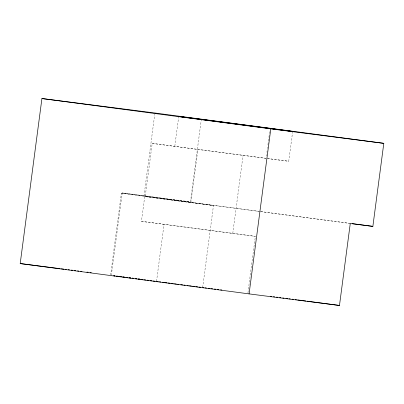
<?xml version="1.0" encoding="UTF-8"?>
<svg xmlns="http://www.w3.org/2000/svg" width="404" height="404" viewBox="0 0 404 404"><rect width="100%" height="100%" fill="white"/><g stroke="black" fill="none" stroke-linecap="round" stroke-linejoin="round"><path stroke-width="0.3" stroke-dasharray="2.02 1.52" d="M110.6 275.134L121.397 193.152L349.728 223.316M111.337 275.432L122.2 192.92L190.466 201.869L201.328 119.357M143.996 196.051L154.762 114.251M247.955 292.708L255.368 236.365L141.435 221.367L144.799 195.814M202.672 287.537L213.463 205.56L145.198 196.612L152.202 143.38L266.14 158.378M156.54 281.224L164.039 224.26L255.368 236.365M145.198 196.612L167.796 199.505L167.867 198.975L190.466 201.869M174.806 146.273L178.73 116.463M190.865 202.667L197.869 149.429L288.739 161.272L292.663 131.462M232.77 233.472L243.072 155.217M266.463 155.893L266.63 154.651M266.953 152.167L267.12 150.924M267.448 148.44L267.61 147.197M267.938 144.713L268.347 141.607M268.428 140.986L268.837 137.88M268.918 137.259L269.327 134.158M269.407 133.537L269.655 131.674M267.357 158.535L288.739 161.272M141.435 221.367L164.039 224.26M152.202 143.38L197.869 149.429M122.2 192.92L167.867 198.975M121.397 193.152L260.216 211.555M260.843 211.635L350.268 223.488M167.796 199.505L213.463 205.56"/><path stroke-width="0.61" d="M20.2 263.56L41.925 98.536L154.929 113.004L383.8 143.339L372.867 226.381L350.268 223.488L339.476 305.464L249.071 293.89L20.2 263.56L60.1 268.665M249.071 293.89L270.796 128.866L383.8 143.339M61.347 268.827L63.842 269.145M65.089 269.306L66.337 269.463M68.205 269.705L69.453 269.867M71.326 270.104L72.569 270.266M74.442 270.503L75.689 270.665M77.558 270.902L78.805 271.064M80.674 271.301L81.921 271.463M86.91 272.099L88.158 272.261M90.026 272.498L91.274 272.66M113.812 275.75L115.054 275.912L113.837 275.765M116.907 276.149L118.15 276.306M120.003 276.543L121.245 276.705M123.104 276.942L124.341 277.099M126.2 277.336L127.437 277.498M129.295 277.735L130.532 277.891M132.391 278.129L133.628 278.29M135.486 278.528L136.724 278.684M138.582 278.922L139.819 279.083M202.672 287.537L203.909 287.699M205.146 287.855L206.383 288.012M208.242 288.254L210.1 288.491M211.337 288.648L212.575 288.804M214.433 289.047L215.675 289.203M217.529 289.441L218.771 289.597M220.624 289.84L221.867 289.996M41.925 98.536L270.796 128.866M352.232 223.644L372.867 226.381M270.306 296.299L271.549 296.465M273.422 296.713L274.664 296.879M276.538 297.127L277.78 297.288M279.654 297.541L280.896 297.703M282.77 297.95L284.012 298.117M285.886 298.364L287.754 298.612M288.996 298.778L290.244 298.945M292.112 299.192L293.36 299.354M295.228 299.601L296.475 299.768M297.723 299.935L305.823 301.005M307.07 301.172L339.476 305.464M116.342 276.099L118.221 276.346M119.468 276.513L121.346 276.76M122.599 276.927L124.472 277.174M125.725 277.341L127.603 277.588M128.851 277.755L130.729 278.002M131.982 278.169L133.234 278.336M135.108 278.583L136.986 278.831M138.239 278.997L139.486 279.164M140.738 279.331L142.617 279.578M143.864 279.745L145.743 279.992M146.995 280.159L148.869 280.406M150.121 280.573L152 280.82M153.252 280.987L155.126 281.24M156.378 281.401L158.257 281.654M159.504 281.815L160.757 281.982M162.635 282.234L167.014 282.81M168.266 282.977L170.14 283.229M171.392 283.391L173.271 283.643M174.518 283.805L176.397 284.057M177.649 284.224L178.896 284.386M180.775 284.638L182.653 284.886M183.901 285.052L185.153 285.219M187.032 285.466L188.284 285.633M189.532 285.795L191.41 286.047M192.663 286.214L194.536 286.461M195.788 286.628L197.667 286.875M198.914 287.042L200.793 287.289M201.328 119.357L178.73 116.463L292.663 131.462L201.328 119.357"/></g></svg>
